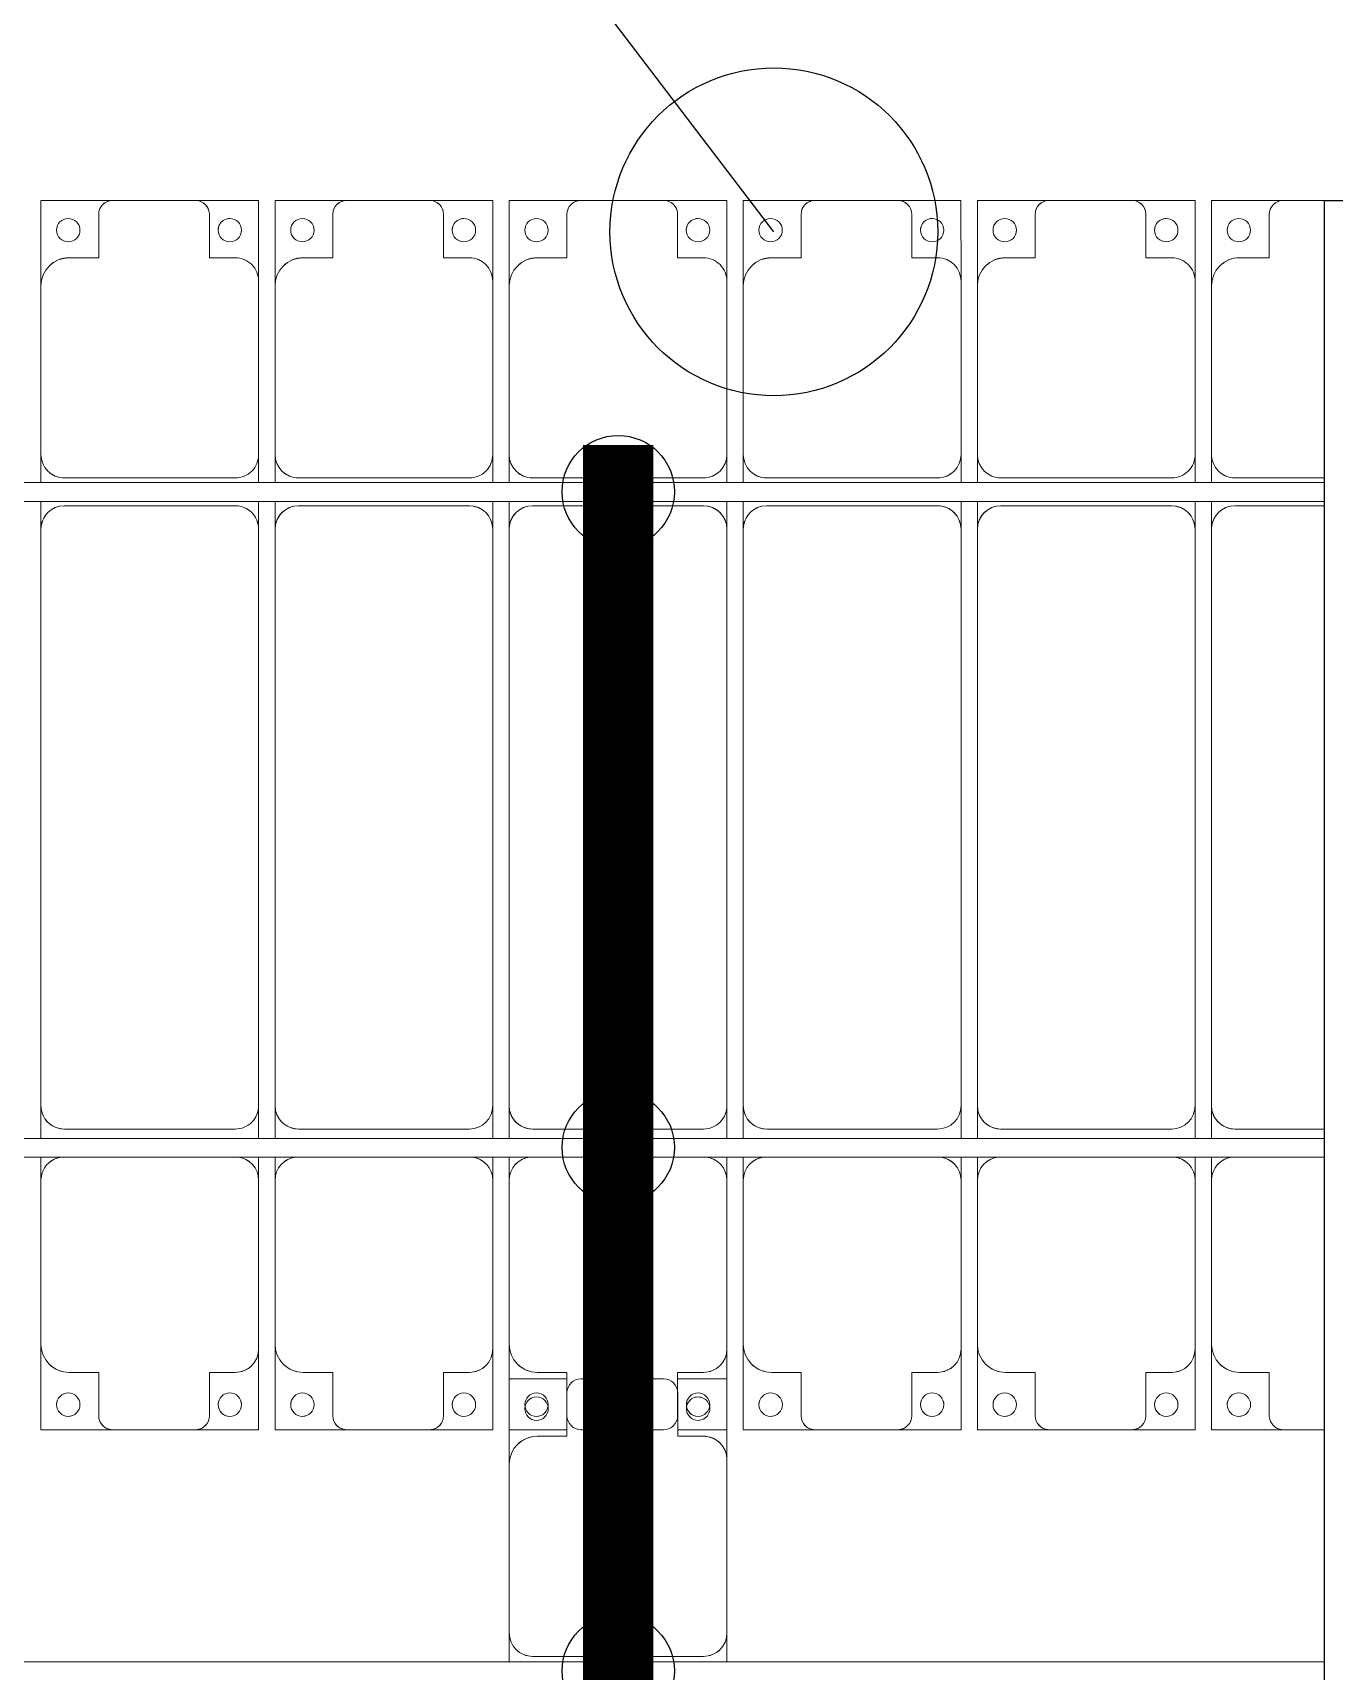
# Model space of a CAD drawing. Header units: millimetres. Extents: x -496478 to -186190, y -204059 to -87354.
# Drawn here: x -417992 to -415212, y -98423 to -94926 of the extents above; entities that cross this region are included whole.
import ezdxf

# ---------------------------------------------------------------- set-up
doc = ezdxf.new("R2010")
doc.units = ezdxf.units.MM
for name, color, linetype, lineweight in [('A-DETL-MBND', 5, 'Continuous', 9), ('A-GENM', 13, 'Continuous', 9), ('S-BEAM', 12, 'Continuous', 9)]:
    doc.layers.add(name, color=color, linetype=linetype, lineweight=lineweight)
for name, color, linetype in [('GC-BICH NEO', 6, 'Continuous'), ('GC-DAY NEO', 5, 'Continuous'), ('GC-HOP 40x60 GIA CUONG', 1, 'Continuous')]:
    doc.layers.add(name, color=color, linetype=linetype)

# ---------------------------------------------------------------- blocks, each defined once
blk = doc.blocks.new('Dải phao đi lại kèm đỡ invester - DẢI PHAO ĐI LẠI-V1-BỐ TRÍ KHUNG KẾT CẤU BÈ PIN 01')
at = {"layer": 'A-DETL-MBND', "color": 8}
for p, q in [((20758.4, 1312.2), (20911.8, 1312.2)), ((20758.4, 1129.7), (20758.4, 1312.2)), ((20911.8, 1312.2), (20758.4, 1312.2)), ((21088.2, 1312.2), (20911.8, 1312.2)), ((21088.2, 1312.2), (21223.4, 1312.2)), ((21216.6, 1312.2), (21088.2, 1312.2)), ((21223.4, 1312.2), (21223.4, 1139.7)), ((21258.4, 1312.2), (21411.8, 1312.2)), ((21258.4, 1129.7), (21258.4, 1312.2)), ((21411.8, 1312.2), (21258.4, 1312.2)), ((21588.2, 1312.2), (21411.8, 1312.2)), ((21588.2, 1312.2), (21723.4, 1312.2)), ((21723.4, 1312.2), (21588.2, 1312.2)), ((21723.4, 1312.2), (21723.4, 1139.7)), ((21758.4, 1312.2), (21911.8, 1312.2)), ((21758.4, 1129.7), (21758.4, 1312.2)), ((21911.8, 1312.2), (21758.4, 1312.2)), ((22088.2, 1312.2), (21911.8, 1312.2)), ((22088.2, 1312.2), (22223.4, 1312.2)), ((22223.4, 1312.2), (22088.2, 1312.2)), ((22223.4, 1312.2), (22223.4, 1139.7)), ((22258.4, 1312.2), (22411.8, 1312.2)), ((22258.4, 1129.7), (22258.4, 1312.2)), ((22411.8, 1312.2), (22258.4, 1312.2)), ((22588.2, 1312.2), (22411.8, 1312.2)), ((22588.2, 1312.2), (22723.4, 1312.2)), ((22723.4, 1312.2), (22588.2, 1312.2)), ((22723.4, 1312.2), (22723.4, 1139.7)), ((22758.4, 1312.2), (22911.8, 1312.2)), ((22758.4, 1129.7), (22758.4, 1312.2)), ((22911.8, 1312.2), (22758.4, 1312.2)), ((23088.2, 1312.2), (22911.8, 1312.2)), ((23088.2, 1312.2), (23223.4, 1312.2)), ((23223.4, 1312.2), (23088.2, 1312.2)), ((23223.4, 1312.2), (23223.4, 1139.7)), ((23258.4, 1312.2), (23411.8, 1312.2)), ((23258.4, 1129.7), (23258.4, 1312.2)), ((23411.8, 1312.2), (23258.4, 1312.2)), ((23500, 1312.2), (23411.8, 1312.2)), ((20881.8, 1282.2), (20881.8, 1189.7)), ((21118.2, 1189.7), (21118.2, 1282.2)), ((21381.8, 1282.2), (21381.8, 1189.7)), ((21618.2, 1189.7), (21618.2, 1282.2)), ((21881.8, 1282.2), (21881.8, 1189.7)), ((22118.2, 1189.7), (22118.2, 1282.2)), ((22381.8, 1282.2), (22381.8, 1189.7)), ((22618.2, 1189.7), (22618.2, 1282.2)), ((22881.8, 1282.2), (22881.8, 1189.7)), ((23118.2, 1189.7), (23118.2, 1282.2)), ((23381.8, 1282.2), (23381.8, 1189.7)), ((20881.8, 1189.7), (20818.4, 1189.7)), ((21173.4, 1189.7), (21118.2, 1189.7)), ((21381.8, 1189.7), (21318.4, 1189.7)), ((21673.4, 1189.7), (21618.2, 1189.7)), ((21881.8, 1189.7), (21818.4, 1189.7)), ((22173.4, 1189.7), (22118.2, 1189.7)), ((22381.8, 1189.7), (22318.4, 1189.7)), ((22673.4, 1189.7), (22618.2, 1189.7)), ((22881.8, 1189.7), (22818.4, 1189.7)), ((23173.4, 1189.7), (23118.2, 1189.7)), ((23381.8, 1189.7), (23318.4, 1189.7)), ((20758.4, 1129.7), (20758.4, 769.7)), ((21223.4, 769.7), (21223.4, 1139.7)), ((21258.4, 1129.7), (21258.4, 769.7)), ((21723.4, 769.7), (21723.4, 1139.7)), ((21758.4, 1129.7), (21758.4, 769.7)), ((22223.4, 769.7), (22223.4, 1139.7)), ((22258.4, 1129.7), (22258.4, 769.7)), ((22723.4, 769.7), (22723.4, 1139.7)), ((22758.4, 1129.7), (22758.4, 769.7)), ((23223.4, 769.7), (23223.4, 1139.7)), ((23258.4, 1129.7), (23258.4, 769.7)), ((20758.4, 709.7), (20758.4, 769.7)), ((21223.4, 769.7), (21223.4, 709.7)), ((21258.4, 709.7), (21258.4, 769.7)), ((21723.4, 769.7), (21723.4, 709.7)), ((21758.4, 709.7), (21758.4, 769.7)), ((22223.4, 769.7), (22223.4, 709.7)), ((22258.4, 709.7), (22258.4, 769.7)), ((22723.4, 769.7), (22723.4, 709.7)), ((22758.4, 709.7), (22758.4, 769.7)), ((23223.4, 769.7), (23223.4, 709.7)), ((23258.4, 709.7), (23258.4, 769.7)), ((20808.4, 719.7), (21173.4, 719.7)), ((21308.4, 719.7), (21673.4, 719.7)), ((21808.4, 719.7), (22173.4, 719.7)), ((22308.4, 719.7), (22673.4, 719.7)), ((22808.4, 719.7), (23173.4, 719.7)), ((23308.4, 719.7), (23500, 719.7)), ((20758.4, 610.3), (20758.4, 669.7)), ((21223.4, 669.7), (21223.4, 610.3)), ((21258.4, 610.3), (21258.4, 669.7)), ((21723.4, 669.7), (21723.4, 610.3)), ((21758.4, 610.3), (21758.4, 669.7)), ((22223.4, 669.7), (22223.4, 610.3)), ((22258.4, 610.3), (22258.4, 669.7)), ((22723.4, 669.7), (22723.4, 610.3)), ((22758.4, 610.3), (22758.4, 669.7)), ((23223.4, 669.7), (23223.4, 610.3)), ((23258.4, 610.3), (23258.4, 669.7)), ((21173.4, 660.3), (20808.4, 660.3)), ((21673.4, 660.3), (21308.4, 660.3)), ((22173.4, 660.3), (21808.4, 660.3)), ((22673.4, 660.3), (22308.4, 660.3)), ((23173.4, 660.3), (22808.4, 660.3)), ((23500, 660.3), (23308.4, 660.3)), ((20758.4, 610.3), (20758.4, -620.3)), ((21223.4, -620.3), (21223.4, 610.3)), ((21258.4, 610.3), (21258.4, -620.3)), ((21723.4, -620.3), (21723.4, 610.3)), ((21758.4, 610.3), (21758.4, -620.3)), ((22223.4, -620.3), (22223.4, 610.3)), ((22258.4, 610.3), (22258.4, -620.3)), ((22723.4, -620.3), (22723.4, 610.3)), ((22758.4, 610.3), (22758.4, -620.3)), ((23223.4, -620.3), (23223.4, 610.3)), ((23258.4, 610.3), (23258.4, -620.3)), ((20758.4, -690.3), (20758.4, -620.3)), ((21223.4, -620.3), (21223.4, -690.3)), ((21258.4, -690.3), (21258.4, -620.3)), ((21723.4, -620.3), (21723.4, -690.3)), ((21758.4, -690.3), (21758.4, -620.3)), ((22223.4, -620.3), (22223.4, -690.3)), ((22258.4, -690.3), (22258.4, -620.3)), ((22723.4, -620.3), (22723.4, -690.3)), ((22758.4, -690.3), (22758.4, -620.3)), ((23223.4, -620.3), (23223.4, -690.3)), ((23258.4, -690.3), (23258.4, -620.3)), ((20808.4, -670.3), (21173.4, -670.3)), ((21308.4, -670.3), (21673.4, -670.3)), ((21808.4, -670.3), (22173.4, -670.3)), ((22308.4, -670.3), (22673.4, -670.3)), ((22808.4, -670.3), (23173.4, -670.3)), ((23308.4, -670.3), (23500, -670.3)), ((20758.4, -779.7), (20758.4, -730.3)), ((21223.4, -730.3), (21223.4, -779.7)), ((21258.4, -779.7), (21258.4, -730.3)), ((21723.4, -730.3), (21723.4, -779.7)), ((21758.4, -779.7), (21758.4, -730.3)), ((22223.4, -730.3), (22223.4, -779.7)), ((22258.4, -779.7), (22258.4, -730.3)), ((22723.4, -730.3), (22723.4, -779.7)), ((22758.4, -779.7), (22758.4, -730.3)), ((23223.4, -730.3), (23223.4, -779.7)), ((23258.4, -779.7), (23258.4, -730.3)), ((20758.4, -779.7), (20758.4, -1129.7)), ((21223.4, -1139.7), (21223.4, -779.7)), ((21258.4, -779.7), (21258.4, -1129.7)), ((21723.4, -1139.7), (21723.4, -779.7)), ((21758.4, -779.7), (21758.4, -1129.7)), ((22223.4, -1139.7), (22223.4, -779.7)), ((22258.4, -779.7), (22258.4, -1129.7)), ((22723.4, -1139.7), (22723.4, -779.7)), ((22758.4, -779.7), (22758.4, -1129.7)), ((23223.4, -1139.7), (23223.4, -779.7)), ((23258.4, -779.7), (23258.4, -1129.7)), ((20758.4, -1312.2), (20758.4, -1129.7)), ((21223.4, -1139.7), (21223.4, -1312.2)), ((21258.4, -1312.2), (21258.4, -1129.7)), ((21723.4, -1139.7), (21723.4, -1312.2)), ((21758.4, -1312.2), (21758.4, -1129.7)), ((22223.4, -1139.7), (22223.4, -1312.2)), ((22258.4, -1312.2), (22258.4, -1129.7)), ((22723.4, -1139.7), (22723.4, -1312.2)), ((22758.4, -1312.2), (22758.4, -1129.7)), ((23223.4, -1139.7), (23223.4, -1312.2)), ((23258.4, -1312.2), (23258.4, -1129.7)), ((20818.4, -1189.7), (20881.8, -1189.7)), ((20881.8, -1189.7), (20881.8, -1282.2)), ((21118.2, -1282.2), (21118.2, -1189.7)), ((21118.2, -1189.7), (21173.4, -1189.7)), ((21318.4, -1189.7), (21381.8, -1189.7)), ((21381.8, -1189.7), (21381.8, -1282.2)), ((21618.2, -1282.2), (21618.2, -1189.7)), ((21618.2, -1189.7), (21673.4, -1189.7)), ((21818.4, -1189.7), (21881.8, -1189.7)), ((21881.8, -1189.7), (21881.8, -1282.2)), ((22118.2, -1282.2), (22118.2, -1189.7)), ((22118.2, -1189.7), (22173.4, -1189.7)), ((22318.4, -1189.7), (22381.8, -1189.7)), ((22381.8, -1189.7), (22381.8, -1282.2)), ((22618.2, -1282.2), (22618.2, -1189.7)), ((22618.2, -1189.7), (22673.4, -1189.7)), ((22818.4, -1189.7), (22881.8, -1189.7)), ((22881.8, -1189.7), (22881.8, -1282.2)), ((23118.2, -1282.2), (23118.2, -1189.7)), ((23118.2, -1189.7), (23173.4, -1189.7)), ((23318.4, -1189.7), (23381.8, -1189.7)), ((23381.8, -1189.7), (23381.8, -1282.2)), ((20911.8, -1312.2), (20758.4, -1312.2)), ((20758.4, -1312.2), (20911.8, -1312.2)), ((20911.8, -1312.2), (21088.2, -1312.2)), ((21223.4, -1312.2), (21088.2, -1312.2)), ((21088.2, -1312.2), (21216.5, -1312.2)), ((21411.8, -1312.2), (21258.4, -1312.2)), ((21258.4, -1312.2), (21411.8, -1312.2)), ((21411.8, -1312.2), (21588.2, -1312.2)), ((21723.4, -1312.2), (21588.2, -1312.2)), ((21588.2, -1312.2), (21723.4, -1312.2)), ((21881.8, -1312.2), (21758.4, -1312.2)), ((21911.8, -1312.2), (22088.2, -1312.2)), ((22223.4, -1312.2), (22118.2, -1312.2)), ((22411.8, -1312.2), (22258.4, -1312.2)), ((22258.4, -1312.2), (22411.8, -1312.2)), ((22411.8, -1312.2), (22588.2, -1312.2)), ((22723.4, -1312.2), (22588.2, -1312.2)), ((22588.2, -1312.2), (22723.4, -1312.2)), ((22911.8, -1312.2), (22758.4, -1312.2)), ((22758.4, -1312.2), (22911.8, -1312.2)), ((22911.8, -1312.2), (23088.2, -1312.2)), ((23223.4, -1312.2), (23088.2, -1312.2)), ((23088.2, -1312.2), (23223.4, -1312.2)), ((23411.8, -1312.2), (23258.4, -1312.2)), ((23258.4, -1312.2), (23411.8, -1312.2)), ((23411.8, -1312.2), (23500, -1312.2))]:
    blk.add_line(p, q, dxfattribs=at)
for centre, radius, start, end in [((20911.8, 1282.2), 30, 90, 180), ((20911.8, 1282.2), 30, 90, 165), ((20911.8, 1282.2), 30, 90, 105), ((20911.8, 1282.2), 30, 90, 105), ((21088.2, 1282.2), 30, 360, 90), ((21088.2, 1282.2), 30, 75, 90), ((21088.2, 1282.2), 30, 15, 90), ((21088.2, 1282.2), 30, 75, 90), ((21411.8, 1282.2), 30, 90, 180), ((21411.8, 1282.2), 30, 90, 165), ((21411.8, 1282.2), 30, 90, 105), ((21411.8, 1282.2), 30, 90, 105), ((21588.2, 1282.2), 30, 360, 90), ((21588.2, 1282.2), 30, 75, 90), ((21588.2, 1282.2), 30, 15, 90), ((21588.2, 1282.2), 30, 75, 90), ((21911.8, 1282.2), 30, 90, 180), ((21911.8, 1282.2), 30, 90, 165), ((21911.8, 1282.2), 30, 90, 105), ((21911.8, 1282.2), 30, 90, 105), ((22088.2, 1282.2), 30, 360, 90), ((22088.2, 1282.2), 30, 75, 90), ((22088.2, 1282.2), 30, 15, 90), ((22088.2, 1282.2), 30, 75, 90), ((22411.8, 1282.2), 30, 90, 180), ((22411.8, 1282.2), 30, 90, 165), ((22411.8, 1282.2), 30, 90, 105), ((22411.8, 1282.2), 30, 90, 105), ((22588.2, 1282.2), 30, 360, 90), ((22588.2, 1282.2), 30, 75, 90), ((22588.2, 1282.2), 30, 15, 90), ((22588.2, 1282.2), 30, 75, 90), ((22911.8, 1282.2), 30, 90, 180), ((22911.8, 1282.2), 30, 90, 165), ((22911.8, 1282.2), 30, 90, 105), ((22911.8, 1282.2), 30, 90, 105), ((23088.2, 1282.2), 30, 0, 90), ((23088.2, 1282.2), 30, 75, 90), ((23088.2, 1282.2), 30, 15, 90), ((23088.2, 1282.2), 30, 75, 90), ((23411.8, 1282.2), 30, 90, 180), ((23411.8, 1282.2), 30, 90, 165), ((23411.8, 1282.2), 30, 90, 105), ((23411.8, 1282.2), 30, 90, 105), ((20816.8, 1248.6), 25, 90, 270), ((20816.8, 1248.6), 25, 270, 90), ((21161.8, 1248.6), 25, 90, 270), ((21161.8, 1248.6), 25, 150, 180), ((21161.8, 1248.6), 25, 120, 135), ((21161.8, 1248.6), 25, 90, 105), ((21161.8, 1248.6), 25, 270, 90), ((21316.8, 1248.6), 25, 90, 270), ((21316.8, 1248.6), 25, 270, 90), ((21661.8, 1248.6), 25, 90, 270), ((21661.8, 1248.6), 25, 150, 180), ((21661.8, 1248.6), 25, 120, 135), ((21661.8, 1248.6), 25, 90, 105), ((21661.8, 1248.6), 25, 270, 90), ((21816.8, 1248.6), 25, 90, 270), ((21816.8, 1248.6), 25, 270, 90), ((22161.8, 1248.6), 25, 90, 270), ((22161.8, 1248.6), 25, 150, 180), ((22161.8, 1248.6), 25, 120, 135), ((22161.8, 1248.6), 25, 90, 105), ((22161.8, 1248.6), 25, 270, 90), ((22316.8, 1248.6), 25, 90, 270), ((22316.8, 1248.6), 25, 270, 90), ((22661.8, 1248.6), 25, 90, 270), ((22661.8, 1248.6), 25, 150, 180), ((22661.8, 1248.6), 25, 120, 135), ((22661.8, 1248.6), 25, 90, 105), ((22661.8, 1248.6), 25, 270, 90), ((22816.8, 1248.6), 25, 90, 270), ((22816.8, 1248.6), 25, 270, 90), ((23161.8, 1248.6), 25, 90, 270), ((23161.8, 1248.6), 25, 150, 180), ((23161.8, 1248.6), 25, 120, 135), ((23161.8, 1248.6), 25, 90, 105), ((23161.8, 1248.6), 25, 270, 90), ((23316.8, 1248.6), 25, 90, 270), ((23316.8, 1248.6), 25, 270, 90), ((20818.4, 1129.7), 60, 90, 180), ((20818.4, 1129.7), 60, 90, 135), ((21173.4, 1139.7), 50, 360, 90), ((21173.4, 1139.7), 50, 45, 90), ((21318.4, 1129.7), 60, 90, 180), ((21318.4, 1129.7), 60, 90, 135), ((21673.4, 1139.7), 50, 0, 90), ((21673.4, 1139.7), 50, 45, 90), ((21818.4, 1129.7), 60, 90, 180), ((21818.4, 1129.7), 60, 90, 135), ((22173.4, 1139.7), 50, 360, 90), ((22173.4, 1139.7), 50, 45, 90), ((22318.4, 1129.7), 60, 90, 180), ((22318.4, 1129.7), 60, 90, 135), ((22673.4, 1139.7), 50, 0, 90), ((22673.4, 1139.7), 50, 45, 90), ((22818.4, 1129.7), 60, 90, 180), ((22818.4, 1129.7), 60, 90, 135), ((23173.4, 1139.7), 50, 360, 90), ((23173.4, 1139.7), 50, 45, 90), ((23318.4, 1129.7), 60, 90, 180), ((23318.4, 1129.7), 60, 90, 135), ((20808.4, 769.7), 50, 180, 270), ((21173.4, 769.7), 50, 270, 0), ((21308.4, 769.7), 50, 180, 270), ((21673.4, 769.7), 50, 270, 0), ((21808.4, 769.7), 50, 180, 270), ((22173.4, 769.7), 50, 270, 360), ((22308.4, 769.7), 50, 180, 270), ((22673.4, 769.7), 50, 270, 360), ((22808.4, 769.7), 50, 180, 270), ((23173.4, 769.7), 50, 270, 0), ((23308.4, 769.7), 50, 180, 270), ((20808.4, 769.7), 50, 225, 270), ((21173.4, 769.7), 50, 270, 315), ((21308.4, 769.7), 50, 225, 270), ((21673.4, 769.7), 50, 270, 315), ((21808.4, 769.7), 50, 225, 270), ((22173.4, 769.7), 50, 270, 315), ((22308.4, 769.7), 50, 225, 270), ((22673.4, 769.7), 50, 270, 315), ((22808.4, 769.7), 50, 225, 270), ((23173.4, 769.7), 50, 270, 315), ((23308.4, 769.7), 50, 225, 270), ((20808.4, 610.3), 50, 90, 180), ((20808.4, 610.3), 50, 105, 180), ((21173.4, 610.3), 50, 360, 90), ((21173.4, 610.3), 50, 30.3323, 90), ((21173.4, 610.3), 50, 15, 30), ((21308.4, 610.3), 50, 90, 180), ((21308.4, 610.3), 50, 105, 180), ((21673.4, 610.3), 50, 0, 90), ((21673.4, 610.3), 50, 15, 90), ((21808.4, 610.3), 50, 90, 180), ((21808.4, 610.3), 50, 105, 180), ((22173.4, 610.3), 50, 0, 90), ((22173.4, 610.3), 50, 15, 90), ((22308.4, 610.3), 50, 90, 180), ((22308.4, 610.3), 50, 105, 180), ((22673.4, 610.3), 50, 360, 90), ((22673.4, 610.3), 50, 15, 90), ((22808.4, 610.3), 50, 90, 180), ((22808.4, 610.3), 50, 105, 180), ((23173.4, 610.3), 50, 0, 90), ((23173.4, 610.3), 50, 15, 90), ((23308.4, 610.3), 50, 90, 180), ((23308.4, 610.3), 50, 105, 180), ((20808.4, -620.3), 50, 180, 270), ((21173.4, -620.3), 50, 270, 0), ((21173.4, -620.3), 50, 270, 0), ((21308.4, -620.3), 50, 180, 270), ((21673.4, -620.3), 50, 270, 360), ((21673.4, -620.3), 50, 270, 360), ((21808.4, -620.3), 50, 180, 270), ((22173.4, -620.3), 50, 270, 0), ((22173.4, -620.3), 50, 270, 0), ((22308.4, -620.3), 50, 180, 270), ((22673.4, -620.3), 50, 270, 360), ((22673.4, -620.3), 50, 270, 360), ((22808.4, -620.3), 50, 180, 270), ((23173.4, -620.3), 50, 270, 360), ((23173.4, -620.3), 50, 270, 360), ((23308.4, -620.3), 50, 180, 270), ((20808.4, -620.3), 50, 195, 270), ((21308.4, -620.3), 50, 195, 270), ((21808.4, -620.3), 50, 195, 270), ((22308.4, -620.3), 50, 195, 270), ((22808.4, -620.3), 50, 195, 270), ((23308.4, -620.3), 50, 195, 270), ((20808.4, -779.7), 50, 95.7981, 180), ((20808.4, -779.7), 50, 95.7981, 135), ((21173.4, -779.7), 50, 360, 84.2019), ((21173.4, -779.7), 50, 45, 84.2019), ((21308.4, -779.7), 50, 95.7981, 180), ((21308.4, -779.7), 50, 95.7981, 135), ((21673.4, -779.7), 50, 0, 84.2019), ((21673.4, -779.7), 50, 45, 84.2019), ((21808.4, -779.7), 50, 95.7981, 180), ((21808.4, -779.7), 50, 95.7981, 135), ((22173.4, -779.7), 50, 360, 84.2019), ((22173.4, -779.7), 50, 45, 84.2019), ((22308.4, -779.7), 50, 95.7981, 180), ((22308.4, -779.7), 50, 95.7981, 135), ((22673.4, -779.7), 50, 0, 84.2019), ((22673.4, -779.7), 50, 45, 84.2019), ((22808.4, -779.7), 50, 95.7981, 180), ((22808.4, -779.7), 50, 95.7981, 135), ((23173.4, -779.7), 50, 360, 84.2019), ((23173.4, -779.7), 50, 45, 84.2019), ((23308.4, -779.7), 50, 95.7981, 180), ((23308.4, -779.7), 50, 95.7981, 135), ((20818.4, -1129.7), 60, 180, 270), ((21173.4, -1139.7), 50, 270, 360), ((21318.4, -1129.7), 60, 180, 270), ((21673.4, -1139.7), 50, 270, 360), ((21818.4, -1129.7), 60, 180, 270), ((22173.4, -1139.7), 50, 270, 360), ((22318.4, -1129.7), 60, 180, 270), ((22673.4, -1139.7), 50, 270, 360), ((22818.4, -1129.7), 60, 180, 270), ((23173.4, -1139.7), 50, 270, 360), ((23318.4, -1129.7), 60, 180, 270), ((20818.4, -1129.7), 60, 225, 270), ((21173.4, -1139.7), 50, 270, 315), ((21318.4, -1129.7), 60, 225, 270), ((21673.4, -1139.7), 50, 270, 315), ((21818.4, -1129.7), 60, 225, 270), ((22173.4, -1139.7), 50, 270, 315), ((22318.4, -1129.7), 60, 225, 270), ((22673.4, -1139.7), 50, 270, 315), ((22818.4, -1129.7), 60, 225, 270), ((23173.4, -1139.7), 50, 270, 315), ((23318.4, -1129.7), 60, 225, 270), ((20816.8, -1258.6), 25, 90, 270), ((20816.8, -1258.6), 25, 165, 180), ((20816.8, -1258.6), 25, 270, 90), ((21161.8, -1258.6), 25, 90, 270), ((21161.8, -1258.6), 25, 165, 270), ((21161.8, -1258.6), 25, 270, 90), ((21161.8, -1258.6), 25, 0, 15), ((21316.8, -1258.6), 25, 90, 270), ((21316.8, -1258.6), 25, 165, 180), ((21316.8, -1258.6), 25, 270, 90), ((21661.8, -1258.6), 25, 90, 270), ((21661.8, -1258.6), 25, 165, 270), ((21661.8, -1258.6), 25, 270, 90), ((21661.8, -1258.6), 25, 0, 15), ((21816.8, -1258.6), 25, 90, 270), ((21816.8, -1258.6), 25, 270, 90), ((22161.8, -1258.6), 25, 90, 270), ((22161.8, -1258.6), 25, 165, 270), ((22161.8, -1258.6), 25, 270, 90), ((22316.8, -1258.6), 25, 90, 270), ((22316.8, -1258.6), 25, 165, 180), ((22316.8, -1258.6), 25, 270, 90), ((22661.8, -1258.6), 25, 90, 270), ((22661.8, -1258.6), 25, 165, 270), ((22661.8, -1258.6), 25, 270, 90), ((22661.8, -1258.6), 25, 0, 15), ((22816.8, -1258.6), 25, 90, 270), ((22816.8, -1258.6), 25, 165, 180), ((22816.8, -1258.6), 25, 270, 90), ((23161.8, -1258.6), 25, 90, 270), ((23161.8, -1258.6), 25, 165, 270), ((23161.8, -1258.6), 25, 270, 90), ((23161.8, -1258.6), 25, 0, 15), ((23316.8, -1258.6), 25, 90, 270), ((23316.8, -1258.6), 25, 165, 180), ((23316.8, -1258.6), 25, 270, 90), ((20816.8, -1258.6), 25, 270, 285), ((20911.8, -1282.2), 30, 180, 270), ((20911.8, -1282.2), 30, 195, 270), ((21088.2, -1282.2), 30, 270, 0), ((21088.2, -1282.2), 30, 270, 345), ((21316.8, -1258.6), 25, 270, 285), ((21411.8, -1282.2), 30, 180, 270), ((21411.8, -1282.2), 30, 195, 270), ((21588.2, -1282.2), 30, 270, 0), ((21588.2, -1282.2), 30, 270, 345), ((21816.8, -1258.6), 25, 270, 285), ((21911.8, -1282.2), 30, 180, 270), ((22088.2, -1282.2), 30, 270, 360), ((22316.8, -1258.6), 25, 270, 285), ((22411.8, -1282.2), 30, 180, 270), ((22411.8, -1282.2), 30, 195, 270), ((22588.2, -1282.2), 30, 270, 0), ((22588.2, -1282.2), 30, 270, 345), ((22816.8, -1258.6), 25, 270, 285), ((22911.8, -1282.2), 30, 180, 270), ((22911.8, -1282.2), 30, 195, 270), ((23088.2, -1282.2), 30, 270, 0), ((23088.2, -1282.2), 30, 270, 345), ((23316.8, -1258.6), 25, 270, 285), ((23411.8, -1282.2), 30, 180, 270), ((23411.8, -1282.2), 30, 195, 270), ((20911.8, -1282.2), 30, 255, 270), ((20911.8, -1282.2), 30, 255, 270), ((21088.2, -1282.2), 30, 270, 285), ((21088.2, -1282.2), 30, 270, 285), ((21088.2, -1282.2), 30, 315, 330), ((21088.2, -1282.2), 30, 315, 330), ((21411.8, -1282.2), 30, 255, 270), ((21411.8, -1282.2), 30, 255, 270), ((21588.2, -1282.2), 30, 270, 285), ((21588.2, -1282.2), 30, 270, 285), ((21588.2, -1282.2), 30, 315, 330), ((21588.2, -1282.2), 30, 315, 330), ((22411.8, -1282.2), 30, 255, 270), ((22411.8, -1282.2), 30, 255, 270), ((22588.2, -1282.2), 30, 270, 285), ((22588.2, -1282.2), 30, 270, 285), ((22588.2, -1282.2), 30, 315, 330), ((22588.2, -1282.2), 30, 315, 330), ((22911.8, -1282.2), 30, 255, 270), ((22911.8, -1282.2), 30, 255, 270), ((23088.2, -1282.2), 30, 270, 285), ((23088.2, -1282.2), 30, 270, 285), ((23088.2, -1282.2), 30, 315, 330), ((23088.2, -1282.2), 30, 315, 330), ((23411.8, -1282.2), 30, 255, 270), ((23411.8, -1282.2), 30, 255, 270)]:
    blk.add_arc(centre, radius, start, end, dxfattribs=at)
blk = doc.blocks.new('Dai phao do pin - DẢI PHAO ĐỠ PIN-V12-BỐ TRÍ KHUNG KẾT CẤU BÈ PIN 01')
at = {"layer": 'A-DETL-MBND', "color": 8}
for p, q in [((68478, 241.6), (68539.7, 241.6)), ((68899.7, 241.6), (68539.7, 241.6)), ((68899.7, 241.6), (69082.2, 241.6)), ((69082.2, 241.6), (69082.2, 118.2)), ((68489.7, 191.6), (68489.7, -173.4)), ((68959.7, 118.2), (68959.7, 181.6)), ((69052.2, 118.2), (68959.7, 118.2)), ((69082.2, -88.2), (69082.2, 88.2)), ((68959.7, -173.4), (68959.7, -118.2)), ((68959.7, -118.2), (69052.2, -118.2)), ((69082.2, -118.2), (69082.2, -223.4)), ((68539.7, -223.4), (68478, -223.4)), ((68539.7, -223.4), (68909.7, -223.4)), ((69082.2, -223.4), (68909.7, -223.4))]:
    blk.add_line(p, q, dxfattribs=at)
for centre, radius, start, end in [((68539.7, 191.6), 50, 90, 180), ((68539.7, 191.6), 50, 135, 180), ((68899.7, 181.6), 60, 0, 90), ((68899.7, 181.6), 60, 0, 45), ((69018.6, 183.2), 25, 0, 180), ((69018.6, 183.2), 25, 180, 360), ((69052.2, 88.2), 30, 0, 90), ((69052.2, -88.2), 30, 270, 0), ((69018.6, -161.8), 25, 0, 180), ((69018.6, -161.8), 25, 60, 90), ((68539.7, -173.4), 50, 180, 270), ((68539.7, -173.4), 50, 180, 225), ((68909.7, -173.4), 50, 270, 360), ((68909.7, -173.4), 50, 315, 360), ((69018.6, -161.8), 25, 180, 0), ((69018.6, -161.8), 25, 30, 45), ((69018.6, -161.8), 25, 0, 15)]:
    blk.add_arc(centre, radius, start, end, dxfattribs=at)
blk = doc.blocks.new('Dầm C52 - Dầm C52-19519-BỐ TRÍ KHUNG KẾT CẤU BÈ PIN 01')
at = {"layer": 'S-BEAM', "color": 1}
for p, q in [((50500, 20), (56460, 20)), ((56460, -20), (50500, -20))]:
    blk.add_line(p, q, dxfattribs=at)
blk = doc.blocks.new('Dầm C52 - Hộp 40x60-24147-BỐ TRÍ KHUNG KẾT CẤU BÈ PIN 01')
at = {"layer": 'S-BEAM', "color": 3, "lineweight": 25}
for p, q in [((-37857.1, 20), (37857.1, 20)), ((37857.1, 20), (37857.1, -20))]:
    blk.add_line(p, q, dxfattribs=at)
blk = doc.blocks.new('HOBANMONG_BEPIN 1_rvt-1-BỐ TRÍ KHUNG KẾT CẤU BÈ PIN 01')
at = {"layer": 'A-GENM', "lineweight": 9}
for name, p, rotation in [('Dải phao đi lại kèm đỡ invester - DẢI PHAO ĐI LẠI-V1-BỐ TRÍ KHUNG KẾT CẤU BÈ PIN 01', (-438732.7, -96596), 0.0007586099545854), ('Dai phao do pin - DẢI PHAO ĐỠ PIN-V12-BỐ TRÍ KHUNG KẾT CẤU BÈ PIN 01', (-416731.7, -166881.4), 90.00075860989342)]:
    blk.add_blockref(name, p, dxfattribs=dict(at, rotation=rotation))
at = {"layer": 'S-BEAM', "lineweight": 9}
for name, p, rotation in [('Dầm C52 - Hộp 40x60-24147-BỐ TRÍ KHUNG KẾT CẤU BÈ PIN 01', (-415212.2, -133140.6), 90.00075860989166), ('Dầm C52 - Dầm C52-19519-BỐ TRÍ KHUNG KẾT CẤU BÈ PIN 01', (-364732.7, -95905.4), 180.0007586094741), ('Dầm C52 - Dầm C52-19519-BỐ TRÍ KHUNG KẾT CẤU BÈ PIN 01', (-364732.7, -97305.4), 180.0007586094741), ('Dầm C52 - Dầm C52-19519-BỐ TRÍ KHUNG KẾT CẤU BÈ PIN 01', (-364732.6, -98422.7), 180.0007586094741)]:
    blk.add_blockref(name, p, dxfattribs=dict(at, rotation=rotation))

msp = doc.modelspace()

# ---------------------------------------------------------------- linework, layer by layer
at = {"layer": 'GC-BICH NEO'}
msp.add_circle((-416409, -95350.6), 350, dxfattribs=at)
at = {"layer": 'GC-DAY NEO'}
msp.add_line((-416409, -95350.6), (-421262.1, -88990.7), dxfattribs=at)
at = {"layer": 'GC-HOP 40x60 GIA CUONG', "const_width": 150}
msp.add_lwpolyline([(-416741.3, -110805.4), (-416741.3, -95805.4)], dxfattribs=at)
at = {"layer": 'GC-HOP 40x60 GIA CUONG'}
for centre in [(-416741.3, -95905.4), (-416741.3, -97305.4), (-416741.3, -98422.7)]:
    msp.add_circle(centre, 120, dxfattribs=at)

# ---------------------------------------------------------------- block references
at = {"lineweight": 5}
msp.add_blockref('HOBANMONG_BEPIN 1_rvt-1-BỐ TRÍ KHUNG KẾT CẤU BÈ PIN 01', (0, 0), dxfattribs=at)

doc.saveas('drawing.dxf')
